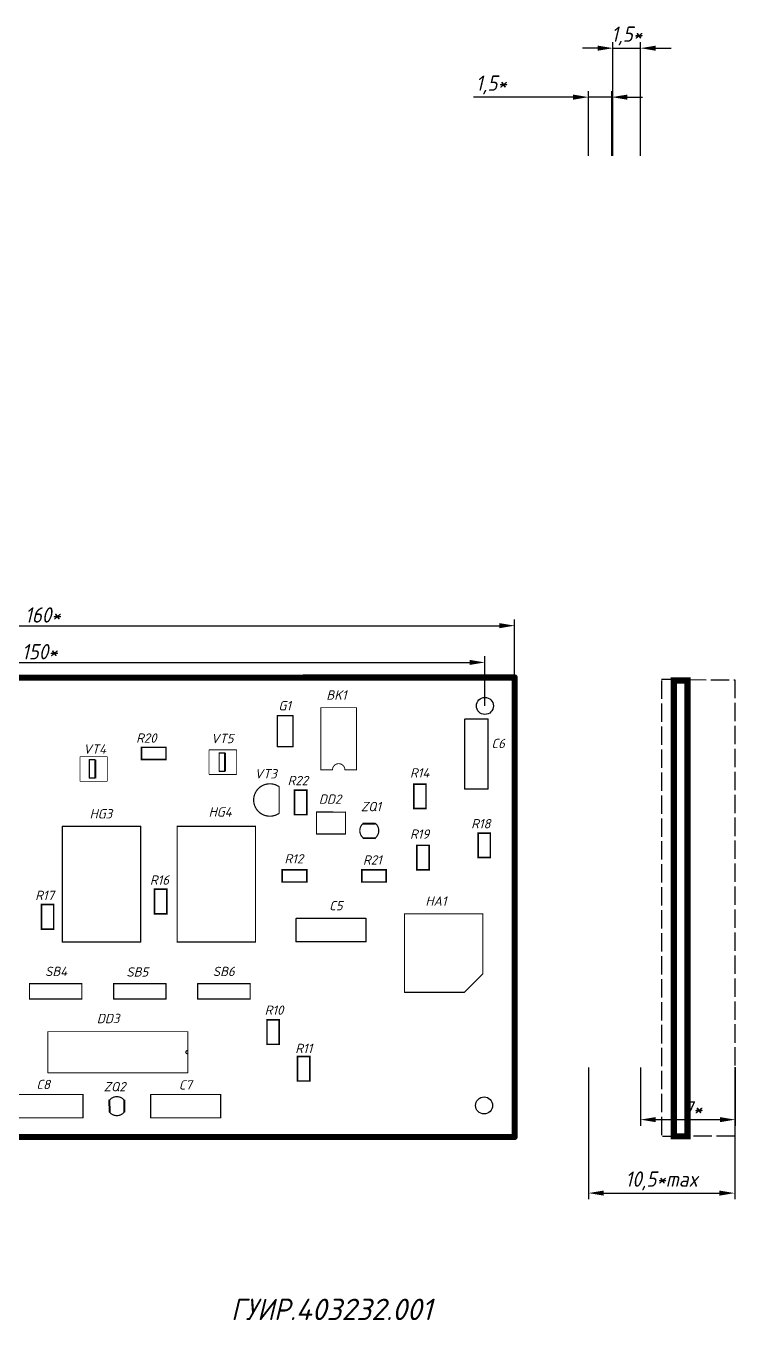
# Model space of a CAD drawing. Header units: millimetres. Extents: x 255 to 1987, y -1 to 775.
# Drawn here: x 1755.6 to 1987.4, y 352.5 to 775.3 of the extents above; entities that cross this region are included whole.
import ezdxf

# ---------------------------------------------------------------- set-up
doc = ezdxf.new("R2010")
doc.units = ezdxf.units.MM
doc.header["$LTSCALE"] = 0.5
doc.linetypes.add('ACAD_ISO02W100', pattern=[15, 12, -3])
doc.layers.get('0').update_dxf_attribs({"lineweight": 60})
doc.layers.add('2-штриховка', color=7, linetype='ACAD_ISO02W100', true_color=0x00c7c7)
for name, color, linetype in [('3-размеры', 6, 'Continuous'), ('InternalPlane2', 16, 'Continuous'), ('TopOverlay', 2, 'Continuous')]:
    doc.layers.add(name, color=color, linetype=linetype)
doc.styles.get("Standard").update_dxf_attribs({"font": 'isocpeui.ttf', "width": 0.9})
doc.dimstyles.new('Standart', dxfattribs={"dimtxt": 5, "dimasz": 5, "dimexe": 2, "dimexo": 0, "dimgap": 1, "dimtad": 1, "dimtoh": 1, "dimdec": 0, "dimtxsty": 'Standard', "dimcen": 2.5, "dimadec": 0, "dimazin": 0, "dimtfac": 1, "dimtdec": 0, "dimtmove": 0, "dimatfit": 3, "dimldrblk": 'DOTSMALL', "dimfxl": 1, "dimarcsym": 0})

# ---------------------------------------------------------------- blocks, each defined once
blk = doc.blocks.new('*D51')
at = {"layer": '3-размеры', "color": 0, "lineweight": -2, "transparency": 16777216}
for p, q in [((1592.41, 562.3), (1592.41, 581.34)), ((1597.41, 579.34), (1910.3, 579.34)), ((1915.3, 562.3), (1915.3, 581.34))]:
    blk.add_line(p, q, dxfattribs=at)
at = {"layer": '3-размеры', "color": 0, "lineweight": 40, "transparency": 16777216}
for points in [[(1597.41, 580.18), (1597.41, 578.51), (1592.41, 579.34)], [(1910.3, 580.18), (1910.3, 578.51), (1915.3, 579.34)]]:
    blk.add_solid(points, dxfattribs=at)
at = {"layer": '3-размеры', "color": 0, "transparency": 16777216, "insert": (1761.09, 582.84), "char_height": 5, "attachment_point": 5}
blk.add_mtext('160*', dxfattribs=at)
blk = doc.blocks.new('_DotSmall')
at = {"color": 0, "linetype": 'ByBlock', "const_width": 0.5}
blk.add_lwpolyline([(-0.0625, 0, 1), (0.0625, 0, 1)], format="xyb", close=True, dxfattribs=at)
blk = doc.blocks.new('*D52')
at = {"layer": '3-размеры', "color": 0, "lineweight": -2, "transparency": 16777216}
for p, q in [((1601.88, 553.13), (1601.88, 569.34)), ((1606.88, 567.34), (1900.59, 567.34)), ((1905.59, 553.13), (1905.59, 569.34))]:
    blk.add_line(p, q, dxfattribs=at)
at = {"layer": '3-размеры', "color": 0, "lineweight": 40, "transparency": 16777216}
for points in [[(1606.88, 568.18), (1606.88, 566.51), (1601.88, 567.34)], [(1900.59, 568.18), (1900.59, 566.51), (1905.59, 567.34)]]:
    blk.add_solid(points, dxfattribs=at)
at = {"layer": '3-размеры', "color": 0, "transparency": 16777216, "insert": (1760.09, 570.84), "char_height": 5, "attachment_point": 5}
blk.add_mtext('150*', dxfattribs=at)
blk = doc.blocks.new('*D55')
at = {"layer": '3-размеры', "color": 0, "lineweight": -2, "transparency": 16777216}
for p, q in [((1939.43, 732.84), (1939.43, 753.99)), ((1947.09, 732.84), (1947.09, 753.99)), ((1934.43, 751.99), (1901.81, 751.99)), ((1947.09, 751.99), (1939.43, 751.99)), ((1952.09, 751.99), (1957.09, 751.99))]:
    blk.add_line(p, q, dxfattribs=at)
at = {"layer": '3-размеры', "color": 0, "lineweight": 20, "transparency": 16777216}
for points in [[(1934.43, 752.82), (1934.43, 751.16), (1939.43, 751.99)], [(1952.09, 752.82), (1952.09, 751.16), (1947.09, 751.99)]]:
    blk.add_solid(points, dxfattribs=at)
at = {"layer": '3-размеры', "color": 0, "transparency": 16777216, "insert": (1907.68, 755.99), "char_height": 5, "attachment_point": 5}
blk.add_mtext('1,5*', dxfattribs=at)
blk = doc.blocks.new('*D56')
at = {"layer": '3-размеры', "color": 0, "lineweight": -2, "transparency": 16777216}
for p, q in [((1947.43, 732.84), (1947.43, 769.99)), ((1956.43, 732.84), (1956.43, 769.99)), ((1942.43, 767.99), (1937.43, 767.99)), ((1947.43, 767.99), (1956.43, 767.99)), ((1961.43, 767.99), (1966.43, 767.99))]:
    blk.add_line(p, q, dxfattribs=at)
at = {"layer": '3-размеры', "color": 0, "lineweight": 20, "transparency": 16777216}
for points in [[(1942.43, 768.82), (1942.43, 767.16), (1947.43, 767.99)], [(1961.43, 768.82), (1961.43, 767.16), (1956.43, 767.99)]]:
    blk.add_solid(points, dxfattribs=at)
at = {"layer": '3-размеры', "color": 0, "transparency": 16777216, "insert": (1951.93, 771.99), "char_height": 5, "attachment_point": 5}
blk.add_mtext('1,5*', dxfattribs=at)
blk = doc.blocks.new('*D57')
at = {"layer": '3-размеры', "color": 0, "lineweight": -2, "transparency": 16777216}
for p, q in [((1956.43, 435.05), (1956.43, 415.99)), ((1987.37, 435.05), (1987.37, 415.99)), ((1961.43, 417.99), (1982.37, 417.99))]:
    blk.add_line(p, q, dxfattribs=at)
at = {"layer": '3-размеры', "color": 0, "lineweight": 20, "transparency": 16777216}
for points in [[(1961.43, 418.82), (1961.43, 417.16), (1956.43, 417.99)], [(1982.37, 418.82), (1982.37, 417.16), (1987.37, 417.99)]]:
    blk.add_solid(points, dxfattribs=at)
at = {"layer": '3-размеры', "color": 0, "transparency": 16777216, "insert": (1973.52, 421.52), "char_height": 5, "attachment_point": 5}
blk.add_mtext('7*', dxfattribs=at)
blk = doc.blocks.new('*D58')
at = {"layer": '3-размеры', "color": 0, "lineweight": -2, "transparency": 16777216}
for p, q in [((1939.43, 435.05), (1939.43, 391.99)), ((1987.24, 435.17), (1987.24, 391.99)), ((1944.43, 393.99), (1982.24, 393.99))]:
    blk.add_line(p, q, dxfattribs=at)
at = {"layer": '3-размеры', "color": 0, "lineweight": 20, "transparency": 16777216}
for points in [[(1944.43, 394.82), (1944.43, 393.16), (1939.43, 393.99)], [(1982.24, 394.82), (1982.24, 393.16), (1987.24, 393.99)]]:
    blk.add_solid(points, dxfattribs=at)
at = {"layer": '3-размеры', "color": 0, "transparency": 16777216, "insert": (1963.33, 397.99), "char_height": 5, "attachment_point": 5}
blk.add_mtext('10,5*max', dxfattribs=at)

msp = doc.modelspace()

# ---------------------------------------------------------------- linework, layer by layer
at = {"layer": '2-штриховка'}
for p, q in [((1967.17, 561.73), (1963.33, 561.73)), ((1963.33, 561.41), (1963.33, 412.52)), ((1971.93, 561.74), (1987.3, 561.63)), ((1987.3, 561.63), (1987.3, 412.63)), ((1963.66, 412.56), (1967.16, 412.56)), ((1987.24, 412.58), (1972.03, 412.58))]:
    msp.add_line(p, q, dxfattribs=at)
at = {"layer": 'InternalPlane2', "const_width": 2.03}
for points in [[(1591.9, 562.3), (1910.3, 562.4)], [(1910.3, 562.4), (1915.3, 562.4)], [(1915.3, 412.4), (1915.3, 562.4)], [(1591.9, 412.3), (1915.2, 412.3)], [(1915.2, 412.3), (1915.3, 412.4)]]:
    msp.add_lwpolyline(points, dxfattribs=at)
at = {"layer": 'InternalPlane2', "const_width": 1.02}
for points in [[(1909.79, 562.4, 1), (1910.81, 562.4, 1)], [(1909.79, 562.4, 1), (1910.81, 562.4, 1)], [(1914.79, 562.4, 1), (1915.81, 562.4, 1)], [(1914.79, 562.4, 1), (1915.81, 562.4, 1)], [(1914.69, 412.3, 1), (1915.71, 412.3, 1)], [(1914.69, 412.3, 1), (1915.71, 412.3, 1)], [(1914.79, 412.4, 1), (1915.81, 412.4, 1)], [(1914.79, 412.4, 1), (1915.81, 412.4, 1)]]:
    msp.add_lwpolyline(points, format="xyb", close=True, dxfattribs=at)
at = {"layer": 'InternalPlane2', "const_width": 2.03}
msp.add_lwpolyline([(1967.33, 561.41), (1967.33, 412.52), (1971.83, 412.52), (1971.83, 561.41)], close=True, dxfattribs=at)
at = {"layer": 'TopOverlay', "lineweight": 40}
for p, q in [((1820.63, 537.78), (1820.63, 531.79)), ((1778.2, 535.57), (1778.2, 529.58)), ((1865.66, 514.71), (1869.75, 514.71)), ((1865.69, 510.02), (1869.81, 509.94)), ((1782.82, 424.41), (1782.84, 420.39)), ((1787.71, 424.44), (1787.71, 420.45))]:
    msp.add_line(p, q, dxfattribs=at)
at = {"layer": 'TopOverlay'}
for points, const_width in [([(1837.76, 539.82), (1837.76, 549.98)], 0.4), ([(1837.76, 549.98), (1842.84, 549.98)], 0.4), ([(1842.84, 539.82), (1842.84, 549.98)], 0.4), ([(1851.96, 532.24), (1851.96, 552.56)], 0.305), ([(1851.96, 552.56), (1863.64, 552.56)], 0.305), ([(1863.64, 532.24), (1863.64, 552.56)], 0.305), ([(1898.99, 525.97), (1898.99, 548.83)], 0.4), ([(1898.99, 548.83), (1906.61, 548.83)], 0.4), ([(1906.61, 525.97), (1906.61, 548.83)], 0.4), ([(1815.43, 530.73), (1815.43, 538.79)], 0.23), ([(1815.43, 538.79), (1824.41, 538.79)], 0.23), ([(1818.73, 537.78), (1820.53, 537.78)], 0.4), ([(1818.73, 532.87), (1818.73, 537.78)], 0.4), ([(1824.41, 530.73), (1824.41, 538.79)], 0.23), ([(1837.76, 539.82), (1842.84, 539.82)], 0.4), ([(1773.21, 528.46), (1773.21, 536.52)], 0.23), ([(1773.21, 536.52), (1782.19, 536.52)], 0.23), ([(1776.3, 535.57), (1778.1, 535.57)], 0.4), ([(1776.3, 530.66), (1776.3, 535.57)], 0.4), ([(1782.19, 528.46), (1782.19, 536.52)], 0.23), ([(1818.73, 531.78), (1818.73, 533.38)], 0.4), ([(1773.21, 528.46), (1782.19, 528.46)], 0.23), ([(1776.3, 529.57), (1776.3, 531.17)], 0.4), ([(1776.3, 529.57), (1778.1, 529.57)], 0.4), ([(1815.43, 530.73), (1824.41, 530.73)], 0.23), ([(1818.73, 531.78), (1820.53, 531.78)], 0.4), ([(1851.96, 532.24), (1855.77, 532.24)], 0.305), ([(1859.83, 532.24), (1863.64, 532.24)], 0.305), ([(1838.34, 518.06), (1838.34, 526.74)], 0.4), ([(1898.99, 525.97), (1906.61, 525.97)], 0.4), ([(1850.58, 511.29), (1850.58, 518.51)], 0.305), ([(1860.02, 518.43), (1850.64, 518.46)], 0.4), ([(1860.02, 511.29), (1860.02, 518.51)], 0.305), ([(1767.5, 476), (1767.5, 513.8)], 0.4), ([(1767.5, 513.8), (1793.1, 513.8)], 0.4), ([(1793.1, 476), (1793.1, 513.8)], 0.4), ([(1805, 476), (1805, 513.8)], 0.4), ([(1805, 513.8), (1830.6, 513.8)], 0.4), ([(1830.6, 476), (1830.6, 513.8)], 0.4), ([(1850.5, 511.29), (1860.1, 511.29)], 0.4), ([(1843.87, 476.09), (1843.87, 483.71)], 0.4), ([(1843.87, 483.71), (1866.73, 483.71)], 0.4), ([(1866.73, 476.09), (1866.73, 483.71)], 0.4), ([(1879.3, 485.2), (1904.9, 485.2)], 0.4), ([(1879.3, 476), (1879.3, 485.2)], 0.4), ([(1904.9, 476), (1904.9, 485.2)], 0.4), ([(1767.5, 476), (1793.1, 476)], 0.4), ([(1805, 476), (1830.6, 476)], 0.4), ([(1843.87, 476.09), (1866.73, 476.09)], 0.4), ([(1879.3, 459.6), (1879.3, 476.1)], 0.4), ([(1904.9, 465.6), (1904.9, 476)], 0.4), ([(1898.9, 459.6), (1904.9, 465.6)], 0.4), ([(1756.74, 462.44), (1773.86, 462.44)], 0.4), ([(1756.74, 457.36), (1756.74, 462.44)], 0.4), ([(1773.86, 457.36), (1773.86, 462.44)], 0.4), ([(1784.24, 462.44), (1801.36, 462.44)], 0.4), ([(1784.24, 457.36), (1784.24, 462.44)], 0.4), ([(1801.36, 457.36), (1801.36, 462.44)], 0.4), ([(1811.74, 462.44), (1828.86, 462.44)], 0.4), ([(1811.74, 457.36), (1811.74, 462.44)], 0.4), ([(1828.86, 457.36), (1828.86, 462.44)], 0.4), ([(1756.74, 457.36), (1773.86, 457.36)], 0.4), ([(1784.24, 457.36), (1801.36, 457.36)], 0.4), ([(1811.74, 457.36), (1828.86, 457.36)], 0.4), ([(1879.3, 459.6), (1898.9, 459.6)], 0.4), ([(1762.76, 433.31), (1762.76, 446.73)], 0.305), ([(1762.76, 446.73), (1763.32, 446.73)], 0.305), ([(1763.24, 446.73), (1808.48, 446.73)], 0.305), ([(1808.48, 440.63), (1808.48, 446.73)], 0.305), ([(1808.48, 439.41), (1808.48, 440.63)], 0.305), ([(1808.48, 433.31), (1808.48, 439.41)], 0.305), ([(1762.76, 433.31), (1808, 433.31)], 0.305), ([(1807.92, 433.31), (1808.48, 433.31)], 0.305), ([(1751.37, 426.21), (1774.23, 426.21)], 0.4), ([(1774.23, 418.59), (1774.23, 426.21)], 0.4), ([(1796.37, 418.59), (1796.37, 426.21)], 0.4), ([(1796.37, 426.21), (1819.23, 426.21)], 0.4), ([(1819.23, 418.59), (1819.23, 426.21)], 0.4), ([(1751.37, 418.59), (1774.23, 418.59)], 0.4), ([(1796.37, 418.59), (1819.23, 418.59)], 0.4)]:
    msp.add_lwpolyline(points, dxfattribs=dict(at, const_width=const_width))
for points, const_width in [([(1837.66, 549.98, 1), (1837.86, 549.98, 1)], 0.2), ([(1837.66, 549.98, 1), (1837.86, 549.98, 1)], 0.2), ([(1842.74, 549.98, 1), (1842.94, 549.98, 1)], 0.2), ([(1842.74, 549.98, 1), (1842.94, 549.98, 1)], 0.2), ([(1851.88, 552.56, 1), (1852.03, 552.56, 1)], 0.152), ([(1851.88, 552.56, 1), (1852.03, 552.56, 1)], 0.152), ([(1863.57, 552.56, 1), (1863.72, 552.56, 1)], 0.152), ([(1863.57, 552.56, 1), (1863.72, 552.56, 1)], 0.152), ([(1898.89, 548.83, 1), (1899.09, 548.83, 1)], 0.2), ([(1898.89, 548.83, 1), (1899.09, 548.83, 1)], 0.2), ([(1906.51, 548.83, 1), (1906.71, 548.83, 1)], 0.2), ([(1906.51, 548.83, 1), (1906.71, 548.83, 1)], 0.2), ([(1818.63, 537.78, 1), (1818.83, 537.78, 1)], 0.2), ([(1818.63, 537.78, 1), (1818.83, 537.78, 1)], 0.2), ([(1820.43, 537.78, 1), (1820.63, 537.78, 1)], 0.2), ([(1837.66, 539.82, 1), (1837.86, 539.82, 1)], 0.2), ([(1837.66, 539.82, 1), (1837.86, 539.82, 1)], 0.2), ([(1842.74, 539.82, 1), (1842.94, 539.82, 1)], 0.2), ([(1842.74, 539.82, 1), (1842.94, 539.82, 1)], 0.2), ([(1776.2, 535.57, 1), (1776.4, 535.57, 1)], 0.2), ([(1776.2, 535.57, 1), (1776.4, 535.57, 1)], 0.2), ([(1776.2, 533.97, 1), (1776.4, 533.97, 1)], 0.2), ([(1778, 535.57, 1), (1778.2, 535.57, 1)], 0.2), ([(1818.63, 536.18, 1), (1818.83, 536.18, 1)], 0.2), ([(1818.63, 533.38, 1), (1818.83, 533.38, 1)], 0.2), ([(1776.2, 531.17, 1), (1776.4, 531.17, 1)], 0.2), ([(1776.2, 529.57, 1), (1776.4, 529.57, 1)], 0.2), ([(1776.2, 529.57, 1), (1776.4, 529.57, 1)], 0.2), ([(1778, 529.57, 1), (1778.2, 529.57, 1)], 0.2), ([(1818.63, 531.78, 1), (1818.83, 531.78, 1)], 0.2), ([(1818.63, 531.78, 1), (1818.83, 531.78, 1)], 0.2), ([(1820.43, 531.78, 1), (1820.63, 531.78, 1)], 0.2), ([(1851.88, 532.24, 1), (1852.03, 532.24, 1)], 0.152), ([(1851.88, 532.24, 1), (1852.03, 532.24, 1)], 0.152), ([(1855.69, 532.24, 1), (1855.84, 532.24, 1)], 0.152), ([(1855.69, 532.24, 1), (1855.84, 532.24, 1)], 0.152), ([(1859.76, 532.24, 1), (1859.91, 532.24, 1)], 0.152), ([(1859.76, 532.24, 1), (1859.91, 532.24, 1)], 0.152), ([(1863.57, 532.24, 1), (1863.72, 532.24, 1)], 0.152), ([(1863.57, 532.24, 1), (1863.72, 532.24, 1)], 0.152), ([(1838.24, 526.74, 1), (1838.44, 526.74, 1)], 0.2), ([(1838.24, 526.74, 1), (1838.44, 526.74, 1)], 0.2), ([(1898.89, 525.97, 1), (1899.09, 525.97, 1)], 0.2), ([(1898.89, 525.97, 1), (1899.09, 525.97, 1)], 0.2), ([(1906.51, 525.97, 1), (1906.71, 525.97, 1)], 0.2), ([(1906.51, 525.97, 1), (1906.71, 525.97, 1)], 0.2), ([(1838.24, 518.06, 1), (1838.44, 518.06, 1)], 0.2), ([(1838.24, 518.06, 1), (1838.44, 518.06, 1)], 0.2), ([(1850.5, 518.51, 1), (1850.65, 518.51, 1)], 0.152), ([(1859.95, 518.51, 1), (1860.1, 518.51, 1)], 0.152), ([(1767.4, 513.8, 1), (1767.6, 513.8, 1)], 0.2), ([(1767.4, 513.8, 1), (1767.6, 513.8, 1)], 0.2), ([(1793, 513.8, 1), (1793.2, 513.8, 1)], 0.2), ([(1793, 513.8, 1), (1793.2, 513.8, 1)], 0.2), ([(1804.9, 513.8, 1), (1805.1, 513.8, 1)], 0.2), ([(1804.9, 513.8, 1), (1805.1, 513.8, 1)], 0.2), ([(1830.5, 513.8, 1), (1830.7, 513.8, 1)], 0.2), ([(1830.5, 513.8, 1), (1830.7, 513.8, 1)], 0.2), ([(1865.66, 514.71, 1), (1865.86, 514.71, 1)], 0.2), ([(1869.74, 514.73, 1), (1869.94, 514.73, 1)], 0.2), ([(1850.5, 511.29, 1), (1850.65, 511.29, 1)], 0.152), ([(1859.95, 511.29, 1), (1860.1, 511.29, 1)], 0.152), ([(1865.69, 510.02, 1), (1865.89, 510.02, 1)], 0.2), ([(1869.71, 510.04, 1), (1869.91, 510.04, 1)], 0.2), ([(1843.77, 483.71, 1), (1843.97, 483.71, 1)], 0.2), ([(1843.77, 483.71, 1), (1843.97, 483.71, 1)], 0.2), ([(1866.63, 483.71, 1), (1866.83, 483.71, 1)], 0.2), ([(1866.63, 483.71, 1), (1866.83, 483.71, 1)], 0.2), ([(1879.2, 485.2, 1), (1879.4, 485.2, 1)], 0.2), ([(1879.2, 485.2, 1), (1879.4, 485.2, 1)], 0.2), ([(1904.8, 485.2, 1), (1905, 485.2, 1)], 0.2), ([(1904.8, 485.2, 1), (1905, 485.2, 1)], 0.2), ([(1767.4, 476, 1), (1767.6, 476, 1)], 0.2), ([(1767.4, 476, 1), (1767.6, 476, 1)], 0.2), ([(1793, 476, 1), (1793.2, 476, 1)], 0.2), ([(1793, 476, 1), (1793.2, 476, 1)], 0.2), ([(1804.9, 476, 1), (1805.1, 476, 1)], 0.2), ([(1804.9, 476, 1), (1805.1, 476, 1)], 0.2), ([(1830.5, 476, 1), (1830.7, 476, 1)], 0.2), ([(1830.5, 476, 1), (1830.7, 476, 1)], 0.2), ([(1843.77, 476.09, 1), (1843.97, 476.09, 1)], 0.2), ([(1843.77, 476.09, 1), (1843.97, 476.09, 1)], 0.2), ([(1866.63, 476.09, 1), (1866.83, 476.09, 1)], 0.2), ([(1866.63, 476.09, 1), (1866.83, 476.09, 1)], 0.2), ([(1879.2, 476, 1), (1879.4, 476, 1)], 0.2), ([(1904.8, 476, 1), (1905, 476, 1)], 0.2), ([(1879.2, 468.8, 1), (1879.4, 468.8, 1)], 0.2), ([(1904.8, 468.8, 1), (1905, 468.8, 1)], 0.2), ([(1904.8, 465.6, 1), (1905, 465.6, 1)], 0.2), ([(1904.8, 465.6, 1), (1905, 465.6, 1)], 0.2), ([(1756.64, 462.44, 1), (1756.84, 462.44, 1)], 0.2), ([(1756.64, 462.44, 1), (1756.84, 462.44, 1)], 0.2), ([(1773.76, 462.44, 1), (1773.96, 462.44, 1)], 0.2), ([(1773.76, 462.44, 1), (1773.96, 462.44, 1)], 0.2), ([(1784.14, 462.44, 1), (1784.34, 462.44, 1)], 0.2), ([(1784.14, 462.44, 1), (1784.34, 462.44, 1)], 0.2), ([(1801.26, 462.44, 1), (1801.46, 462.44, 1)], 0.2), ([(1801.26, 462.44, 1), (1801.46, 462.44, 1)], 0.2), ([(1811.64, 462.44, 1), (1811.84, 462.44, 1)], 0.2), ([(1811.64, 462.44, 1), (1811.84, 462.44, 1)], 0.2), ([(1828.76, 462.44, 1), (1828.96, 462.44, 1)], 0.2), ([(1828.76, 462.44, 1), (1828.96, 462.44, 1)], 0.2), ([(1756.64, 457.36, 1), (1756.84, 457.36, 1)], 0.2), ([(1756.64, 457.36, 1), (1756.84, 457.36, 1)], 0.2), ([(1773.76, 457.36, 1), (1773.96, 457.36, 1)], 0.2), ([(1773.76, 457.36, 1), (1773.96, 457.36, 1)], 0.2), ([(1784.14, 457.36, 1), (1784.34, 457.36, 1)], 0.2), ([(1784.14, 457.36, 1), (1784.34, 457.36, 1)], 0.2), ([(1801.26, 457.36, 1), (1801.46, 457.36, 1)], 0.2), ([(1801.26, 457.36, 1), (1801.46, 457.36, 1)], 0.2), ([(1811.64, 457.36, 1), (1811.84, 457.36, 1)], 0.2), ([(1811.64, 457.36, 1), (1811.84, 457.36, 1)], 0.2), ([(1828.76, 457.36, 1), (1828.96, 457.36, 1)], 0.2), ([(1828.76, 457.36, 1), (1828.96, 457.36, 1)], 0.2), ([(1879.2, 459.6, 1), (1879.4, 459.6, 1)], 0.2), ([(1879.2, 459.6, 1), (1879.4, 459.6, 1)], 0.2), ([(1898.8, 459.6, 1), (1899, 459.6, 1)], 0.2), ([(1898.8, 459.6, 1), (1899, 459.6, 1)], 0.2), ([(1762.68, 446.73, 1), (1762.84, 446.73, 1)], 0.152), ([(1762.68, 446.73, 1), (1762.84, 446.73, 1)], 0.152), ([(1763.24, 446.73, 1), (1763.4, 446.73, 1)], 0.152), ([(1808.05, 446.73, 1), (1808.2, 446.73, 1)], 0.152), ([(1808.4, 446.73, 1), (1808.56, 446.73, 1)], 0.152), ([(1808.4, 446.73, 1), (1808.56, 446.73, 1)], 0.152), ([(1808.4, 440.63, 1), (1808.56, 440.63, 1)], 0.152), ([(1808.4, 440.63, 1), (1808.56, 440.63, 1)], 0.152), ([(1808.4, 439.41, 1), (1808.56, 439.41, 1)], 0.152), ([(1808.4, 439.41, 1), (1808.56, 439.41, 1)], 0.152), ([(1762.68, 433.31, 1), (1762.84, 433.31, 1)], 0.152), ([(1762.68, 433.31, 1), (1762.84, 433.31, 1)], 0.152), ([(1763.24, 433.31, 1), (1763.4, 433.31, 1)], 0.152), ([(1807.85, 433.31, 1), (1808, 433.31, 1)], 0.152), ([(1808.4, 433.31, 1), (1808.56, 433.31, 1)], 0.152), ([(1808.4, 433.31, 1), (1808.56, 433.31, 1)], 0.152), ([(1774.13, 426.21, 1), (1774.33, 426.21, 1)], 0.2), ([(1774.13, 426.21, 1), (1774.33, 426.21, 1)], 0.2), ([(1782.82, 424.41, 1), (1783.02, 424.41, 1)], 0.2), ([(1787.51, 424.44, 1), (1787.71, 424.44, 1)], 0.2), ([(1796.27, 426.21, 1), (1796.47, 426.21, 1)], 0.2), ([(1796.27, 426.21, 1), (1796.47, 426.21, 1)], 0.2), ([(1819.13, 426.21, 1), (1819.33, 426.21, 1)], 0.2), ([(1819.13, 426.21, 1), (1819.33, 426.21, 1)], 0.2), ([(1774.13, 418.59, 1), (1774.33, 418.59, 1)], 0.2), ([(1774.13, 418.59, 1), (1774.33, 418.59, 1)], 0.2), ([(1782.84, 420.39, 1), (1783.04, 420.39, 1)], 0.2), ([(1787.53, 420.36, 1), (1787.73, 420.36, 1)], 0.2), ([(1796.27, 418.59, 1), (1796.47, 418.59, 1)], 0.2), ([(1796.27, 418.59, 1), (1796.47, 418.59, 1)], 0.2), ([(1819.13, 418.59, 1), (1819.33, 418.59, 1)], 0.2), ([(1819.13, 418.59, 1), (1819.33, 418.59, 1)], 0.2)]:
    msp.add_lwpolyline(points, format="xyb", close=True, dxfattribs=dict(at, const_width=const_width))
for points, format in [([(1793.35, 537.6, 0.508, 0.508, 0), (1793.35, 539.6, 0.508, 0.508, 0), (1801.35, 539.6, 0.508, 0.508, 0), (1801.35, 535.6, 0.508, 0.508, 0), (1793.35, 535.6, 0.508, 0.508, 0)], "xyseb"), ([(1845.35, 517.6, 0.508, 0.508, 0), (1843.35, 517.6, 0.508, 0.508, 0), (1843.35, 525.6, 0.508, 0.508, 0), (1847.35, 525.6, 0.508, 0.508, 0), (1847.35, 517.6, 0.508, 0.508, 0)], "xyseb"), ([(1884.35, 519.6, 0.508, 0.508, 0), (1882.35, 519.6, 0.508, 0.508, 0), (1882.35, 527.6, 0.508, 0.508, 0), (1886.35, 527.6, 0.508, 0.508, 0), (1886.35, 519.6, 0.508, 0.508, 0)], "xyseb"), ([(1905.35, 503.6, 0.508, 0.508, 0), (1903.35, 503.6, 0.508, 0.508, 0), (1903.35, 511.6, 0.508, 0.508, 0), (1907.35, 511.6, 0.508, 0.508, 0), (1907.35, 503.6, 0.508, 0.508, 0)], "xyseb"), ([(1885.35, 499.6, 0.508, 0.508, 0), (1883.35, 499.6, 0.508, 0.508, 0), (1883.35, 507.6, 0.508, 0.508, 0), (1887.35, 507.6, 0.508, 0.508, 0), (1887.35, 499.6, 0.508, 0.508, 0)], "xyseb"), ([(1839.35, 497.6, 0.508, 0.508, 0), (1839.35, 499.6, 0.508, 0.508, 0), (1847.35, 499.6, 0.508, 0.508, 0), (1847.35, 495.6, 0.508, 0.508, 0), (1839.35, 495.6, 0.508, 0.508, 0)], "xyseb"), ([(1865.35, 497.6, 0.508, 0.508, 0), (1865.35, 499.6, 0.508, 0.508, 0), (1873.35, 499.6, 0.508, 0.508, 0), (1873.35, 495.6, 0.508, 0.508, 0), (1865.35, 495.6, 0.508, 0.508, 0)], "xyseb"), ([(1799.63, 485.24, 0.508, 0.508, 0), (1797.63, 485.24, 0.508, 0.508, 0), (1797.63, 493.24, 0.508, 0.508, 0), (1801.63, 493.24, 0.508, 0.508, 0), (1801.63, 485.24, 0.508, 0.508, 0)], "xyseb"), ([(1762.63, 480.24, 0.508, 0.508, 0), (1760.63, 480.24, 0.508, 0.508, 0), (1760.63, 488.24, 0.508, 0.508, 0), (1764.63, 488.24, 0.508, 0.508, 0), (1764.63, 480.24, 0.508, 0.508, 0)], "xyseb"), ([(1836.35, 442.6, 0.508, 0.508, 0), (1834.35, 442.6, 0.508, 0.508, 0), (1834.35, 450.6, 0.508, 0.508, 0), (1838.35, 450.6, 0.508, 0.508, 0), (1838.35, 442.6, 0.508, 0.508, 0)], "xyseb"), ([(1808.48, 440.63, 1), (1808.48, 440.63, 1)], "xyb"), ([(1808.48, 439.41, 1), (1808.48, 439.41, 1)], "xyb"), ([(1846.35, 430.6, 0.508, 0.508, 0), (1844.35, 430.6, 0.508, 0.508, 0), (1844.35, 438.6, 0.508, 0.508, 0), (1848.35, 438.6, 0.508, 0.508, 0), (1848.35, 430.6, 0.508, 0.508, 0)], "xyseb")]:
    msp.add_lwpolyline(points, format=format, close=True, dxfattribs=at)
for points, const_width in [([(1855.77, 532.24, -1), (1859.83, 532.24)], 0.305), ([(1838.34, 518.06, -1.920982), (1838.34, 526.74)], 0.4), ([(1865.79, 510.02, -0.457208), (1865.76, 514.71)], 0.4), ([(1869.84, 514.73, -0.457208), (1869.81, 510.04)], 0.4), ([(1782.92, 424.41, -0.457208), (1787.61, 424.44)], 0.4), ([(1787.63, 420.36, -0.457208), (1782.94, 420.39)], 0.4)]:
    msp.add_lwpolyline(points, format="xyb", dxfattribs=dict(at, const_width=const_width))
msp.add_lwpolyline([(1808.48, 439.41, -1), (1808.48, 440.63)], format="xyb", dxfattribs=at)
for centre in [(1905.59, 553.13), (1905.31, 422.62)]:
    msp.add_circle(centre, 2.79, dxfattribs=at)

# ---------------------------------------------------------------- texts
at = {"color": 7, "true_color": 0xffffff, "insert": (1855.5, 356), "char_height": 7, "width": 120, "attachment_point": 5}
msp.add_mtext('ГУИР.{\\W1;\\C256;403232.001}', dxfattribs=at)
at = {"layer": 'TopOverlay'}
for s, p in [('BK1', (1853.75, 555.16)), ('G1', (1838.09, 551.68)), ('R20', (1791.58, 541.11)), ('VT5', (1816.06, 540.96)), ('C6', (1907.72, 539.34)), ('VT4', (1774.32, 537.52)), ('R14', (1881.1, 529.73)), ('VT3', (1830.3, 529.44)), ('R22', (1841.1, 527.23)), ('HG4', (1815.29, 516.97)), ('DD2', (1851.3, 521.15)), ('ZQ1', (1865.03, 518.72)), ('HG3', (1776.39, 516.38)), ('R18', (1901.1, 513.14)), ('R19', (1881.1, 509.73)), ('R12', (1840.06, 501.66)), ('R21', (1865.74, 501.29)), ('R16', (1796.1, 494.73)), ('R17', (1758.6, 489.73)), ('HA1', (1886.14, 487.85)), ('C5', (1854.68, 486.36)), ('SВ4', (1761.8, 464.88)), ('SВ5', (1788.37, 464.7)), ('SВ6', (1816.63, 464.88)), ('DD3', (1778.74, 449.5)), ('R10', (1833.6, 452.23)), ('R11', (1843.6, 439.73)), ('C8', (1758.98, 427.94)), ('ZQ2', (1780.98, 427.23)), ('C7', (1805.54, 427.82))]:
    msp.add_text(s, height=3.048, dxfattribs=at).set_placement(p)

# ---------------------------------------------------------------- dimensions: what is measured, and where the dimension line sits
at = {"layer": '3-размеры'}
for base, p1, p2, text, picture, middle in [((1956.43, 767.99), (1947.43, 732.84), (1956.43, 732.84), '1,5*', '*D56', (1951.93, 767.99)), ((1947.09, 751.99), (1939.43, 732.84), (1947.09, 732.84), '1,5*', '*D55', (1907.68, 751.99)), ((1915.3, 579.34), (1592.41, 562.3), (1915.3, 562.3), '160*', '*D51', (1761.09, 579.34)), ((1905.59, 567.34), (1601.88, 553.13), (1905.59, 553.13), '150*', '*D52', (1760.09, 567.34)), ((1987.24, 393.99), (1939.43, 435.05), (1987.24, 435.17), '10,5*max', '*D58', (1963.33, 393.99)), ((1987.37, 417.99), (1956.43, 435.05), (1987.37, 435.05), '7*', '*D57', (1973.52, 417.99))]:
    dim = msp.add_linear_dim(base=base, p1=p1, p2=p2, text=text, dimstyle='Standart', dxfattribs=at)
    dim.commit()
    dim.dimension.update_dxf_attribs({"geometry": picture, "text_midpoint": middle, "dimtype": 160})

doc.saveas('drawing.dxf')
